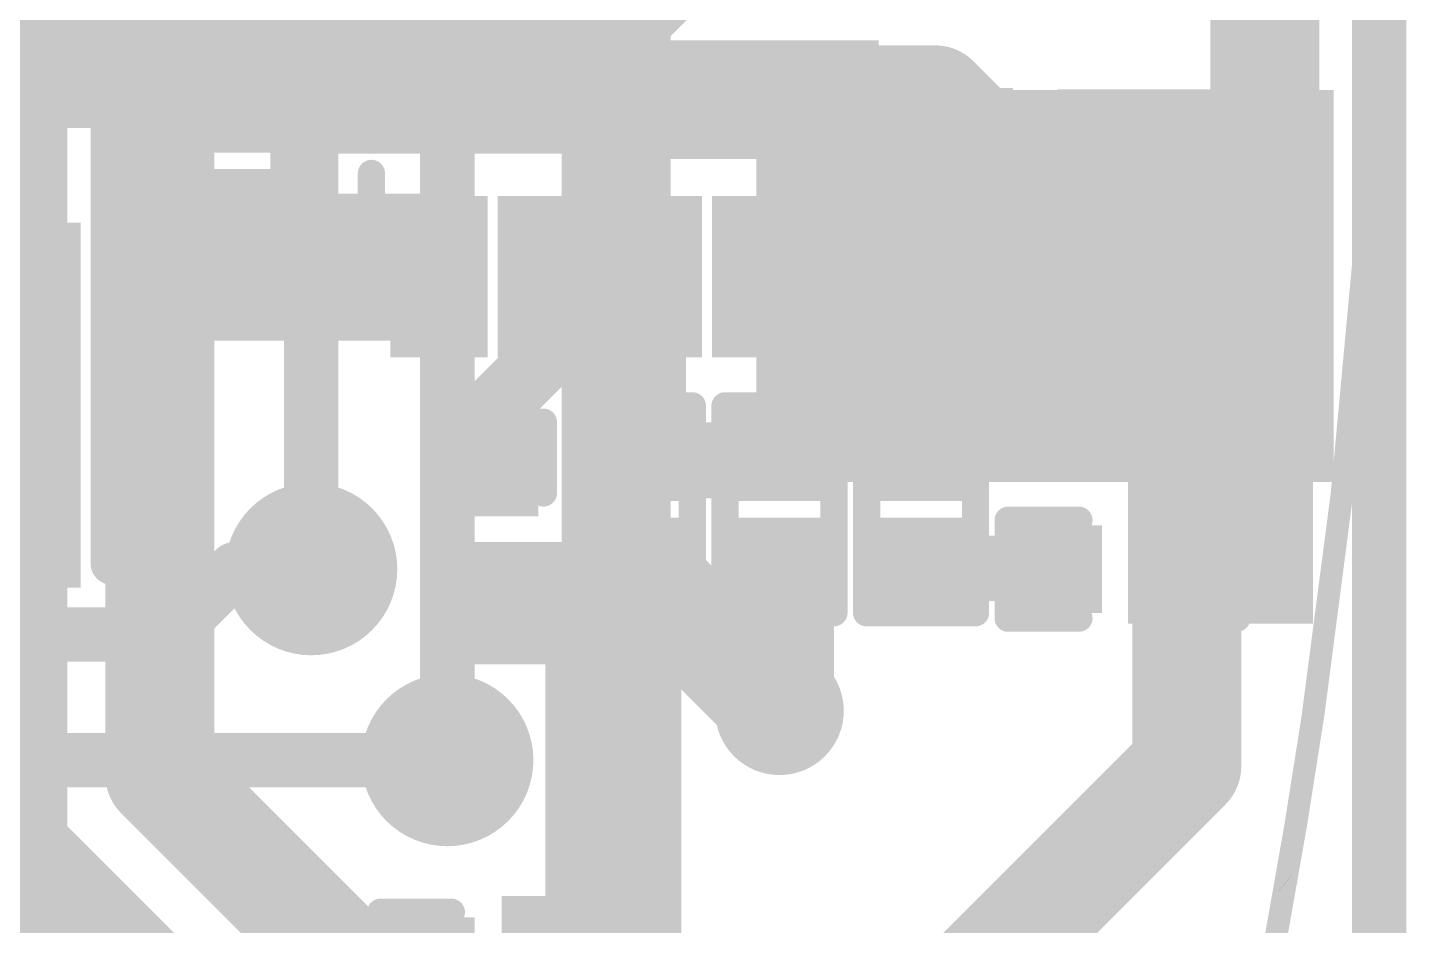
# Model space of a CAD drawing. Header units: millimetres. Extents: x 45.53 to 47.16, y 2.21 to 4.42.
# Drawn here: x 46.7272 to 46.9804, y 2.9036 to 3.0685 of the extents above; entities that cross this region are included whole.
import ezdxf

# ---------------------------------------------------------------- set-up
doc = ezdxf.new("R2010")
doc.units = ezdxf.units.MM
doc.header["$MEASUREMENT"] = 0
for name, color, linetype in [('BottomLayer', 5, 'Continuous'), ('BottomOverlay', 54, 'Continuous'), ('BottomPaste', 16, 'Continuous'), ('BottomSolder', 6, 'Continuous'), ('Mechanical1', 6, 'Continuous'), ('Mechanical2', 216, 'Continuous'), ('MultiLayer', 9, 'Continuous'), ('TopLayer', 1, 'Continuous'), ('TopOverlay', 2, 'Continuous'), ('TopPaste', 8, 'Continuous'), ('TopSolder', 216, 'Continuous'), ('ViaHoleLayer', 16, 'Continuous')]:
    doc.layers.add(name, color=color, linetype=linetype)

# ---------------------------------------------------------------- blocks, each defined once
blk = doc.blocks.new('TPS61089RNRT_35')
at = {"layer": 'TopLayer'}
for points in [[(-0.019685, 0.0078741), (0.019685, 0.0078741), (-0.019685, 0.0472441), (0.019685, 0.0472441)], [(-0.0570865, 0.0246064), (-0.0354331, 0.0246064), (-0.0570865, 0.0344488), (-0.0354331, 0.0344488)], [(0.0354332, 0.0246064), (0.0570866, 0.0246064), (0.0354332, 0.0344488), (0.0570866, 0.0344488)], [(-0.0570865, 0.0049214), (-0.0354331, 0.0049214), (-0.0570865, 0.0147638), (-0.0354331, 0.0147638)], [(0.0354332, 0.0049214), (0.0570866, 0.0049214), (0.0354332, 0.0147638), (0.0570866, 0.0147638)], [(-0.0570865, -0.0147637), (-0.0354331, -0.0147637), (-0.0570865, -0.0049213), (-0.0354331, -0.0049213)], [(0.0354332, -0.0147637), (0.0570866, -0.0147637), (0.0354332, -0.0049213), (0.0570866, -0.0049213)], [(-0.0206692, -0.047244), (-0.0068898, -0.047244), (-0.0206692, -0.007874), (-0.0068898, -0.007874)], [(0.0068899, -0.047244), (0.0206693, -0.047244), (0.0068899, -0.007874), (0.0206693, -0.007874)], [(-0.0570865, -0.0344487), (-0.0354331, -0.0344487), (-0.0570865, -0.0246063), (-0.0354331, -0.0246063)], [(0.0354332, -0.0344487), (0.0570866, -0.0344487), (0.0354332, -0.0246063), (0.0570866, -0.0246063)]]:
    blk.add_solid(points, dxfattribs=at)
at = {"layer": 'TopOverlay'}
for points, const_width in [([(-0.042, 0.051, 1), (-0.048, 0.051, 1)], 0.005), ([(-0.04925, 0.051, 1), (-0.04675, 0.051, 1)], 0.0025), ([(-0.04325, 0.051, 1), (-0.04075, 0.051, 1)], 0.0025), ([(-0.0457508, 0.041944, 1), (-0.0432508, 0.041944, 1)], 0.0025), ([(-0.028562, 0.041944, 1), (-0.026062, 0.041944, 1)], 0.0025), ([(0.025682, 0.0417456, 1), (0.028182, 0.0417456, 1)], 0.0025), ([(0.0428708, 0.0417456, 1), (0.0453708, 0.0417456, 1)], 0.0025), ([(-0.0454196, -0.0410256, 1), (-0.0429196, -0.0410256, 1)], 0.0025), ([(-0.0296788, -0.0410256, 1), (-0.0271788, -0.0410256, 1)], 0.0025), ([(0.0277196, -0.0411536, 1), (0.0302196, -0.0411536, 1)], 0.0025), ([(0.0431052, -0.0411536, 1), (0.0456052, -0.0411536, 1)], 0.0025)]:
    blk.add_lwpolyline(points, format="xyb", close=True, dxfattribs=dict(at, const_width=const_width))
at = {"layer": 'TopOverlay', "const_width": 0.005}
for points in [[(-0.0445008, 0.041944), (-0.027312, 0.041944)], [(0.026932, 0.0417456), (0.0441208, 0.0417456)], [(-0.0441696, -0.0410256), (-0.0284288, -0.0410256)], [(0.0289696, -0.0411536), (0.0443552, -0.0411536)]]:
    blk.add_lwpolyline(points, dxfattribs=at)
at = {"layer": 'TopPaste'}
for points in [[(-0.019685, 0.0078741), (0.019685, 0.0078741), (-0.019685, 0.0472441), (0.019685, 0.0472441)], [(-0.0570865, 0.0246064), (-0.0354331, 0.0246064), (-0.0570865, 0.0344488), (-0.0354331, 0.0344488)], [(0.0354332, 0.0246064), (0.0570866, 0.0246064), (0.0354332, 0.0344488), (0.0570866, 0.0344488)], [(-0.0570865, 0.0049214), (-0.0354331, 0.0049214), (-0.0570865, 0.0147638), (-0.0354331, 0.0147638)], [(0.0354332, 0.0049214), (0.0570866, 0.0049214), (0.0354332, 0.0147638), (0.0570866, 0.0147638)], [(-0.0570865, -0.0147637), (-0.0354331, -0.0147637), (-0.0570865, -0.0049213), (-0.0354331, -0.0049213)], [(0.0354332, -0.0147637), (0.0570866, -0.0147637), (0.0354332, -0.0049213), (0.0570866, -0.0049213)], [(-0.0206692, -0.047244), (-0.0068898, -0.047244), (-0.0206692, -0.007874), (-0.0068898, -0.007874)], [(0.0068899, -0.047244), (0.0206693, -0.047244), (0.0068899, -0.007874), (0.0206693, -0.007874)], [(-0.0570865, -0.0344487), (-0.0354331, -0.0344487), (-0.0570865, -0.0246063), (-0.0354331, -0.0246063)], [(0.0354332, -0.0344487), (0.0570866, -0.0344487), (0.0354332, -0.0246063), (0.0570866, -0.0246063)]]:
    blk.add_solid(points, dxfattribs=at)
at = {"layer": 'TopSolder'}
for points in [[(-0.023685, 0.0038741), (0.023685, 0.0038741), (-0.023685, 0.0512441), (0.023685, 0.0512441)], [(-0.0610865, 0.0206064), (-0.0314331, 0.0206064), (-0.0610865, 0.0384488), (-0.0314331, 0.0384488)], [(0.0314332, 0.0206064), (0.0610866, 0.0206064), (0.0314332, 0.0384488), (0.0610866, 0.0384488)], [(-0.0610865, 0.0009214), (-0.0314331, 0.0009214), (-0.0610865, 0.0187638), (-0.0314331, 0.0187638)], [(0.0314332, 0.0009214), (0.0610866, 0.0009214), (0.0314332, 0.0187638), (0.0610866, 0.0187638)], [(-0.0610865, -0.0187637), (-0.0314331, -0.0187637), (-0.0610865, -0.0009213), (-0.0314331, -0.0009213)], [(0.0314332, -0.0187637), (0.0610866, -0.0187637), (0.0314332, -0.0009213), (0.0610866, -0.0009213)], [(-0.0246692, -0.051244), (-0.0028898, -0.051244), (-0.0246692, -0.003874), (-0.0028898, -0.003874)], [(0.0028899, -0.051244), (0.0246693, -0.051244), (0.0028899, -0.003874), (0.0246693, -0.003874)], [(-0.0610865, -0.0384487), (-0.0314331, -0.0384487), (-0.0610865, -0.0206063), (-0.0314331, -0.0206063)], [(0.0314332, -0.0384487), (0.0610866, -0.0384487), (0.0314332, -0.0206063), (0.0610866, -0.0206063)]]:
    blk.add_solid(points, dxfattribs=at)
blk = doc.blocks.new('R___0201_52')
at = {"layer": 'TopLayer'}
for points in [[(-0.0161416, -0.0072834), (-0.0055118, -0.0072834), (-0.0161416, 0.0072834), (-0.0055118, 0.0072834)], [(0.0055119, -0.0072834), (0.0161417, -0.0072834), (0.0055119, 0.0072834), (0.0161417, 0.0072834)]]:
    blk.add_solid(points, dxfattribs=at)
at = {"layer": 'TopOverlay', "const_width": 0.005}
for points in [[(-0.019, -0.01), (-0.019, 0.01)], [(0.019, 0.01), (-0.019, 0.01)], [(0.019, -0.01), (0.019, 0.01)], [(0.019, -0.01), (-0.019, -0.01)]]:
    blk.add_lwpolyline(points, dxfattribs=at)
at = {"layer": 'TopOverlay', "const_width": 0.0025}
for points in [[(-0.02025, 0.01, 1), (-0.01775, 0.01, 1)], [(-0.02025, 0.01, 1), (-0.01775, 0.01, 1)], [(0.01775, 0.01, 1), (0.02025, 0.01, 1)], [(0.01775, 0.01, 1), (0.02025, 0.01, 1)], [(-0.02025, -0.01, 1), (-0.01775, -0.01, 1)], [(-0.02025, -0.01, 1), (-0.01775, -0.01, 1)], [(0.01775, -0.01, 1), (0.02025, -0.01, 1)], [(0.01775, -0.01, 1), (0.02025, -0.01, 1)]]:
    blk.add_lwpolyline(points, format="xyb", close=True, dxfattribs=at)
at = {"layer": 'TopPaste'}
for points in [[(-0.0161416, -0.0072834), (-0.0055118, -0.0072834), (-0.0161416, 0.0072834), (-0.0055118, 0.0072834)], [(0.0055119, -0.0072834), (0.0161417, -0.0072834), (0.0055119, 0.0072834), (0.0161417, 0.0072834)]]:
    blk.add_solid(points, dxfattribs=at)
at = {"layer": 'TopSolder'}
for points in [[(-0.0201416, -0.0112834), (-0.0015118, -0.0112834), (-0.0201416, 0.0112834), (-0.0015118, 0.0112834)], [(0.0015119, -0.0112834), (0.0201417, -0.0112834), (0.0015119, 0.0112834), (0.0201417, 0.0112834)]]:
    blk.add_solid(points, dxfattribs=at)
blk = doc.blocks.new('R___0201_54')
at = {"layer": 'TopLayer'}
for points in [[(-0.0161416, -0.0072834), (-0.0055118, -0.0072834), (-0.0161416, 0.0072834), (-0.0055118, 0.0072834)], [(0.0055119, -0.0072834), (0.0161417, -0.0072834), (0.0055119, 0.0072834), (0.0161417, 0.0072834)]]:
    blk.add_solid(points, dxfattribs=at)
at = {"layer": 'TopOverlay', "const_width": 0.005}
for points in [[(-0.019, 0.01), (-0.019, -0.01)], [(-0.019, 0.01), (0.019, 0.01)], [(0.019, 0.01), (0.019, -0.01)], [(-0.019, -0.01), (0.019, -0.01)]]:
    blk.add_lwpolyline(points, dxfattribs=at)
at = {"layer": 'TopOverlay', "const_width": 0.0025}
for points in [[(-0.02025, 0.01, 1), (-0.01775, 0.01, 1)], [(-0.02025, 0.01, 1), (-0.01775, 0.01, 1)], [(0.01775, 0.01, 1), (0.02025, 0.01, 1)], [(0.01775, 0.01, 1), (0.02025, 0.01, 1)], [(-0.02025, -0.01, 1), (-0.01775, -0.01, 1)], [(-0.02025, -0.01, 1), (-0.01775, -0.01, 1)], [(0.01775, -0.01, 1), (0.02025, -0.01, 1)], [(0.01775, -0.01, 1), (0.02025, -0.01, 1)]]:
    blk.add_lwpolyline(points, format="xyb", close=True, dxfattribs=at)
at = {"layer": 'TopPaste'}
for points in [[(-0.0161416, -0.0072834), (-0.0055118, -0.0072834), (-0.0161416, 0.0072834), (-0.0055118, 0.0072834)], [(0.0055119, -0.0072834), (0.0161417, -0.0072834), (0.0055119, 0.0072834), (0.0161417, 0.0072834)]]:
    blk.add_solid(points, dxfattribs=at)
at = {"layer": 'TopSolder'}
for points in [[(-0.0201416, -0.0112834), (-0.0015118, -0.0112834), (-0.0201416, 0.0112834), (-0.0015118, 0.0112834)], [(0.0015119, -0.0112834), (0.0201417, -0.0112834), (0.0015119, 0.0112834), (0.0201417, 0.0112834)]]:
    blk.add_solid(points, dxfattribs=at)
blk = doc.blocks.new('R___0201_55')
at = {"layer": 'TopLayer'}
for points in [[(-0.0161416, -0.0072834), (-0.0055118, -0.0072834), (-0.0161416, 0.0072834), (-0.0055118, 0.0072834)], [(0.0055119, -0.0072834), (0.0161417, -0.0072834), (0.0055119, 0.0072834), (0.0161417, 0.0072834)]]:
    blk.add_solid(points, dxfattribs=at)
at = {"layer": 'TopOverlay', "const_width": 0.005}
for points in [[(-0.019, 0.01), (0.019, 0.01)], [(-0.019, 0.01), (-0.019, -0.01)], [(0.019, 0.01), (0.019, -0.01)], [(-0.019, -0.01), (0.019, -0.01)]]:
    blk.add_lwpolyline(points, dxfattribs=at)
at = {"layer": 'TopOverlay', "const_width": 0.0025}
for points in [[(-0.02025, 0.01, 1), (-0.01775, 0.01, 1)], [(-0.02025, 0.01, 1), (-0.01775, 0.01, 1)], [(0.01775, 0.01, 1), (0.02025, 0.01, 1)], [(0.01775, 0.01, 1), (0.02025, 0.01, 1)], [(-0.02025, -0.01, 1), (-0.01775, -0.01, 1)], [(-0.02025, -0.01, 1), (-0.01775, -0.01, 1)], [(0.01775, -0.01, 1), (0.02025, -0.01, 1)], [(0.01775, -0.01, 1), (0.02025, -0.01, 1)]]:
    blk.add_lwpolyline(points, format="xyb", close=True, dxfattribs=at)
at = {"layer": 'TopPaste'}
for points in [[(-0.0161416, -0.0072834), (-0.0055118, -0.0072834), (-0.0161416, 0.0072834), (-0.0055118, 0.0072834)], [(0.0055119, -0.0072834), (0.0161417, -0.0072834), (0.0055119, 0.0072834), (0.0161417, 0.0072834)]]:
    blk.add_solid(points, dxfattribs=at)
at = {"layer": 'TopSolder'}
for points in [[(-0.0201416, -0.0112834), (-0.0015118, -0.0112834), (-0.0201416, 0.0112834), (-0.0015118, 0.0112834)], [(0.0015119, -0.0112834), (0.0201417, -0.0112834), (0.0015119, 0.0112834), (0.0201417, 0.0112834)]]:
    blk.add_solid(points, dxfattribs=at)
blk = doc.blocks.new('R___0201_56')
at = {"layer": 'TopLayer'}
for points in [[(-0.0161416, -0.0072834), (-0.0055118, -0.0072834), (-0.0161416, 0.0072834), (-0.0055118, 0.0072834)], [(0.0055119, -0.0072834), (0.0161417, -0.0072834), (0.0055119, 0.0072834), (0.0161417, 0.0072834)]]:
    blk.add_solid(points, dxfattribs=at)
at = {"layer": 'TopOverlay', "const_width": 0.005}
for points in [[(-0.019, -0.01), (-0.019, 0.01)], [(0.019, 0.01), (-0.019, 0.01)], [(0.019, -0.01), (0.019, 0.01)], [(0.019, -0.01), (-0.019, -0.01)]]:
    blk.add_lwpolyline(points, dxfattribs=at)
at = {"layer": 'TopOverlay', "const_width": 0.0025}
for points in [[(-0.02025, 0.01, 1), (-0.01775, 0.01, 1)], [(-0.02025, 0.01, 1), (-0.01775, 0.01, 1)], [(0.01775, 0.01, 1), (0.02025, 0.01, 1)], [(0.01775, 0.01, 1), (0.02025, 0.01, 1)], [(-0.02025, -0.01, 1), (-0.01775, -0.01, 1)], [(-0.02025, -0.01, 1), (-0.01775, -0.01, 1)], [(0.01775, -0.01, 1), (0.02025, -0.01, 1)], [(0.01775, -0.01, 1), (0.02025, -0.01, 1)]]:
    blk.add_lwpolyline(points, format="xyb", close=True, dxfattribs=at)
at = {"layer": 'TopPaste'}
for points in [[(-0.0161416, -0.0072834), (-0.0055118, -0.0072834), (-0.0161416, 0.0072834), (-0.0055118, 0.0072834)], [(0.0055119, -0.0072834), (0.0161417, -0.0072834), (0.0055119, 0.0072834), (0.0161417, 0.0072834)]]:
    blk.add_solid(points, dxfattribs=at)
at = {"layer": 'TopSolder'}
for points in [[(-0.0201416, -0.0112834), (-0.0015118, -0.0112834), (-0.0201416, 0.0112834), (-0.0015118, 0.0112834)], [(0.0015119, -0.0112834), (0.0201417, -0.0112834), (0.0015119, 0.0112834), (0.0201417, 0.0112834)]]:
    blk.add_solid(points, dxfattribs=at)
blk = doc.blocks.new('SRN5040TA_100M_58')
at = {"layer": 'TopLayer'}
for points in [[(-0.1003936, -0.0826771), (-0.0413386, -0.0826771), (-0.1003936, 0.0826771), (-0.0413386, 0.0826771)], [(0.0413387, -0.0826771), (0.1003937, -0.0826771), (0.0413387, 0.0826771), (0.1003937, 0.0826771)]]:
    blk.add_solid(points, dxfattribs=at)
at = {"layer": 'TopOverlay', "const_width": 0.007874}
for points in [[(0.0999264, 0.0924048), (-0.100896, 0.0924048)], [(0.101056, -0.0934448), (-0.099936, -0.0934448)]]:
    blk.add_lwpolyline(points, dxfattribs=at)
at = {"layer": 'TopOverlay', "const_width": 0.003937}
for points in [[(-0.1028645, 0.0924048, 1), (-0.0989275, 0.0924048, 1)], [(0.0979579, 0.0924048, 1), (0.1018949, 0.0924048, 1)], [(-0.1019045, -0.0934448, 1), (-0.0979675, -0.0934448, 1)], [(0.0990875, -0.0934448, 1), (0.1030245, -0.0934448, 1)]]:
    blk.add_lwpolyline(points, format="xyb", close=True, dxfattribs=at)
at = {"layer": 'TopPaste'}
for points in [[(-0.1003936, -0.0826771), (-0.0413386, -0.0826771), (-0.1003936, 0.0826771), (-0.0413386, 0.0826771)], [(0.0413387, -0.0826771), (0.1003937, -0.0826771), (0.0413387, 0.0826771), (0.1003937, 0.0826771)]]:
    blk.add_solid(points, dxfattribs=at)
at = {"layer": 'TopSolder'}
for points in [[(-0.1043936, -0.0866771), (-0.0373386, -0.0866771), (-0.1043936, 0.0866771), (-0.0373386, 0.0866771)], [(0.0373387, -0.0866771), (0.1043937, -0.0866771), (0.0373387, 0.0866771), (0.1043937, 0.0866771)]]:
    blk.add_solid(points, dxfattribs=at)
blk = doc.blocks.new('C___0201_63')
at = {"layer": 'TopLayer'}
for points in [[(-0.0177165, -0.0059055), (-0.0059055, -0.0059055), (-0.0177165, 0.0059055), (-0.0059055, 0.0059055)], [(0.0059055, -0.0059055), (0.0177165, -0.0059055), (0.0059055, 0.0059055), (0.0177165, 0.0059055)]]:
    blk.add_solid(points, dxfattribs=at)
at = {"layer": 'TopOverlay', "const_width": 0.005}
for points in [[(-0.021, -0.009), (-0.021, 0.009)], [(-0.021, 0.009), (-0.008, 0.009)], [(0.008, 0.009), (0.021, 0.009)], [(0.021, -0.009), (0.021, 0.009)], [(-0.021, -0.009), (-0.008, -0.009)], [(0.008, -0.009), (0.021, -0.009)]]:
    blk.add_lwpolyline(points, dxfattribs=at)
at = {"layer": 'TopOverlay', "const_width": 0.0025}
for points in [[(-0.02225, 0.009, 1), (-0.01975, 0.009, 1)], [(-0.02225, 0.009, 1), (-0.01975, 0.009, 1)], [(-0.00925, 0.009, 1), (-0.00675, 0.009, 1)], [(0.00675, 0.009, 1), (0.00925, 0.009, 1)], [(0.01975, 0.009, 1), (0.02225, 0.009, 1)], [(0.01975, 0.009, 1), (0.02225, 0.009, 1)], [(-0.02225, -0.009, 1), (-0.01975, -0.009, 1)], [(-0.02225, -0.009, 1), (-0.01975, -0.009, 1)], [(-0.00925, -0.009, 1), (-0.00675, -0.009, 1)], [(0.00675, -0.009, 1), (0.00925, -0.009, 1)], [(0.01975, -0.009, 1), (0.02225, -0.009, 1)], [(0.01975, -0.009, 1), (0.02225, -0.009, 1)]]:
    blk.add_lwpolyline(points, format="xyb", close=True, dxfattribs=at)
at = {"layer": 'TopPaste'}
for points in [[(-0.0177165, -0.0059055), (-0.0059055, -0.0059055), (-0.0177165, 0.0059055), (-0.0059055, 0.0059055)], [(0.0059055, -0.0059055), (0.0177165, -0.0059055), (0.0059055, 0.0059055), (0.0177165, 0.0059055)]]:
    blk.add_solid(points, dxfattribs=at)
at = {"layer": 'TopSolder'}
for points in [[(-0.0198819, -0.0080709), (-0.0037401, -0.0080709), (-0.0198819, 0.0080709), (-0.0037401, 0.0080709)], [(0.0037401, -0.0080709), (0.0198819, -0.0080709), (0.0037401, 0.0080709), (0.0198819, 0.0080709)]]:
    blk.add_solid(points, dxfattribs=at)
blk = doc.blocks.new('C___0201_77')
at = {"layer": 'TopLayer'}
for points in [[(-0.0177165, -0.0059055), (-0.0059055, -0.0059055), (-0.0177165, 0.0059055), (-0.0059055, 0.0059055)], [(0.0059055, -0.0059055), (0.0177165, -0.0059055), (0.0059055, 0.0059055), (0.0177165, 0.0059055)]]:
    blk.add_solid(points, dxfattribs=at)
at = {"layer": 'TopOverlay', "const_width": 0.005}
for points in [[(-0.008, 0.009), (-0.021, 0.009)], [(-0.021, 0.009), (-0.021, -0.009)], [(0.021, 0.009), (0.008, 0.009)], [(0.021, 0.009), (0.021, -0.009)], [(-0.008, -0.009), (-0.021, -0.009)], [(0.021, -0.009), (0.008, -0.009)]]:
    blk.add_lwpolyline(points, dxfattribs=at)
at = {"layer": 'TopOverlay', "const_width": 0.0025}
for points in [[(-0.02225, 0.009, 1), (-0.01975, 0.009, 1)], [(-0.02225, 0.009, 1), (-0.01975, 0.009, 1)], [(-0.00925, 0.009, 1), (-0.00675, 0.009, 1)], [(0.00675, 0.009, 1), (0.00925, 0.009, 1)], [(0.01975, 0.009, 1), (0.02225, 0.009, 1)], [(0.01975, 0.009, 1), (0.02225, 0.009, 1)], [(-0.02225, -0.009, 1), (-0.01975, -0.009, 1)], [(-0.02225, -0.009, 1), (-0.01975, -0.009, 1)], [(-0.00925, -0.009, 1), (-0.00675, -0.009, 1)], [(0.00675, -0.009, 1), (0.00925, -0.009, 1)], [(0.01975, -0.009, 1), (0.02225, -0.009, 1)], [(0.01975, -0.009, 1), (0.02225, -0.009, 1)]]:
    blk.add_lwpolyline(points, format="xyb", close=True, dxfattribs=at)
at = {"layer": 'TopPaste'}
for points in [[(-0.0177165, -0.0059055), (-0.0059055, -0.0059055), (-0.0177165, 0.0059055), (-0.0059055, 0.0059055)], [(0.0059055, -0.0059055), (0.0177165, -0.0059055), (0.0059055, 0.0059055), (0.0177165, 0.0059055)]]:
    blk.add_solid(points, dxfattribs=at)
at = {"layer": 'TopSolder'}
for points in [[(-0.0198819, -0.0080709), (-0.0037401, -0.0080709), (-0.0198819, 0.0080709), (-0.0037401, 0.0080709)], [(0.0037401, -0.0080709), (0.0198819, -0.0080709), (0.0037401, 0.0080709), (0.0198819, 0.0080709)]]:
    blk.add_solid(points, dxfattribs=at)
blk = doc.blocks.new('CAP_0201_78')
at = {"layer": 'TopLayer'}
for points in [[(-0.0177165, -0.0059055), (-0.0059055, -0.0059055), (-0.0177165, 0.0059055), (-0.0059055, 0.0059055)], [(0.0059055, -0.0059055), (0.0177165, -0.0059055), (0.0059055, 0.0059055), (0.0177165, 0.0059055)]]:
    blk.add_solid(points, dxfattribs=at)
at = {"layer": 'TopOverlay', "const_width": 0.005}
for points in [[(-0.021, -0.009), (-0.021, 0.009)], [(-0.008, 0.009), (-0.021, 0.009)], [(0.021, 0.009), (0.008, 0.009)], [(0.021, -0.009), (0.021, 0.009)], [(-0.008, -0.009), (-0.021, -0.009)], [(0.021, -0.009), (0.008, -0.009)]]:
    blk.add_lwpolyline(points, dxfattribs=at)
at = {"layer": 'TopOverlay', "const_width": 0.0025}
for points in [[(-0.02225, 0.009, 1), (-0.01975, 0.009, 1)], [(-0.02225, 0.009, 1), (-0.01975, 0.009, 1)], [(-0.00925, 0.009, 1), (-0.00675, 0.009, 1)], [(0.00675, 0.009, 1), (0.00925, 0.009, 1)], [(0.01975, 0.009, 1), (0.02225, 0.009, 1)], [(0.01975, 0.009, 1), (0.02225, 0.009, 1)], [(-0.02225, -0.009, 1), (-0.01975, -0.009, 1)], [(-0.02225, -0.009, 1), (-0.01975, -0.009, 1)], [(-0.00925, -0.009, 1), (-0.00675, -0.009, 1)], [(0.00675, -0.009, 1), (0.00925, -0.009, 1)], [(0.01975, -0.009, 1), (0.02225, -0.009, 1)], [(0.01975, -0.009, 1), (0.02225, -0.009, 1)]]:
    blk.add_lwpolyline(points, format="xyb", close=True, dxfattribs=at)
at = {"layer": 'TopPaste'}
for points in [[(-0.0177165, -0.0059055), (-0.0059055, -0.0059055), (-0.0177165, 0.0059055), (-0.0059055, 0.0059055)], [(0.0059055, -0.0059055), (0.0177165, -0.0059055), (0.0059055, 0.0059055), (0.0177165, 0.0059055)]]:
    blk.add_solid(points, dxfattribs=at)
at = {"layer": 'TopSolder'}
for points in [[(-0.0198819, -0.0080709), (-0.0037401, -0.0080709), (-0.0198819, 0.0080709), (-0.0037401, 0.0080709)], [(0.0037401, -0.0080709), (0.0198819, -0.0080709), (0.0037401, 0.0080709), (0.0198819, 0.0080709)]]:
    blk.add_solid(points, dxfattribs=at)
blk = doc.blocks.new('C__0603_B_80')
at = {"layer": 'BottomLayer'}
for points in [[(-0.015, -0.0175), (-0.015, 0.0175), (-0.045, -0.0175), (-0.045, 0.0175)], [(0.045, -0.0175), (0.045, 0.0175), (0.015, -0.0175), (0.015, 0.0175)]]:
    blk.add_solid(points, dxfattribs=at)
at = {"layer": 'BottomOverlay', "const_width": 0.005}
for points in [[(-0.049, 0.021), (-0.018, 0.021)], [(-0.049, 0.021), (-0.049, -0.021)], [(0.018, 0.021), (0.049, 0.021)], [(0.049, 0.021), (0.049, -0.021)], [(-0.049, -0.021), (-0.018, -0.021)], [(0.018, -0.021), (0.049, -0.021)]]:
    blk.add_lwpolyline(points, dxfattribs=at)
at = {"layer": 'BottomOverlay', "const_width": 0.0025}
for points in [[(-0.05025, 0.021, 1), (-0.04775, 0.021, 1)], [(-0.05025, 0.021, 1), (-0.04775, 0.021, 1)], [(-0.01925, 0.021, 1), (-0.01675, 0.021, 1)], [(0.01675, 0.021, 1), (0.01925, 0.021, 1)], [(0.04775, 0.021, 1), (0.05025, 0.021, 1)], [(0.04775, 0.021, 1), (0.05025, 0.021, 1)], [(-0.05025, -0.021, 1), (-0.04775, -0.021, 1)], [(-0.05025, -0.021, 1), (-0.04775, -0.021, 1)], [(-0.01925, -0.021, 1), (-0.01675, -0.021, 1)], [(0.01675, -0.021, 1), (0.01925, -0.021, 1)], [(0.04775, -0.021, 1), (0.05025, -0.021, 1)], [(0.04775, -0.021, 1), (0.05025, -0.021, 1)]]:
    blk.add_lwpolyline(points, format="xyb", close=True, dxfattribs=at)
at = {"layer": 'BottomPaste'}
for points in [[(-0.015, -0.0175), (-0.015, 0.0175), (-0.045, -0.0175), (-0.045, 0.0175)], [(0.045, -0.0175), (0.045, 0.0175), (0.015, -0.0175), (0.015, 0.0175)]]:
    blk.add_solid(points, dxfattribs=at)
at = {"layer": 'BottomSolder'}
for points in [[(-0.0126378, -0.0198622), (-0.0126378, 0.0198622), (-0.0473622, -0.0198622), (-0.0473622, 0.0198622)], [(0.0473622, -0.0198622), (0.0473622, 0.0198622), (0.0126378, -0.0198622), (0.0126378, 0.0198622)]]:
    blk.add_solid(points, dxfattribs=at)
blk = doc.blocks.new('C__0603_B_81')
at = {"layer": 'BottomLayer'}
for points in [[(-0.015, -0.0175), (-0.015, 0.0175), (-0.045, -0.0175), (-0.045, 0.0175)], [(0.045, -0.0175), (0.045, 0.0175), (0.015, -0.0175), (0.015, 0.0175)]]:
    blk.add_solid(points, dxfattribs=at)
at = {"layer": 'BottomOverlay', "const_width": 0.005}
for points in [[(-0.049, 0.021), (-0.018, 0.021)], [(-0.049, 0.021), (-0.049, -0.021)], [(0.018, 0.021), (0.049, 0.021)], [(0.049, 0.021), (0.049, -0.021)], [(-0.049, -0.021), (-0.018, -0.021)], [(0.018, -0.021), (0.049, -0.021)]]:
    blk.add_lwpolyline(points, dxfattribs=at)
at = {"layer": 'BottomOverlay', "const_width": 0.0025}
for points in [[(-0.05025, 0.021, 1), (-0.04775, 0.021, 1)], [(-0.05025, 0.021, 1), (-0.04775, 0.021, 1)], [(-0.01925, 0.021, 1), (-0.01675, 0.021, 1)], [(0.01675, 0.021, 1), (0.01925, 0.021, 1)], [(0.04775, 0.021, 1), (0.05025, 0.021, 1)], [(0.04775, 0.021, 1), (0.05025, 0.021, 1)], [(-0.05025, -0.021, 1), (-0.04775, -0.021, 1)], [(-0.05025, -0.021, 1), (-0.04775, -0.021, 1)], [(-0.01925, -0.021, 1), (-0.01675, -0.021, 1)], [(0.01675, -0.021, 1), (0.01925, -0.021, 1)], [(0.04775, -0.021, 1), (0.05025, -0.021, 1)], [(0.04775, -0.021, 1), (0.05025, -0.021, 1)]]:
    blk.add_lwpolyline(points, format="xyb", close=True, dxfattribs=at)
at = {"layer": 'BottomPaste'}
for points in [[(-0.015, -0.0175), (-0.015, 0.0175), (-0.045, -0.0175), (-0.045, 0.0175)], [(0.045, -0.0175), (0.045, 0.0175), (0.015, -0.0175), (0.015, 0.0175)]]:
    blk.add_solid(points, dxfattribs=at)
at = {"layer": 'BottomSolder'}
for points in [[(-0.0126378, -0.0198622), (-0.0126378, 0.0198622), (-0.0473622, -0.0198622), (-0.0473622, 0.0198622)], [(0.0473622, -0.0198622), (0.0473622, 0.0198622), (0.0126378, -0.0198622), (0.0126378, 0.0198622)]]:
    blk.add_solid(points, dxfattribs=at)

msp = doc.modelspace()

# ---------------------------------------------------------------- linework, layer by layer
at = {"layer": 'BottomLayer'}
for points, const_width in [([(46.7219489, 2.9166543), (46.7219489, 3.1073457)], 0.025), ([(46.8352599, 3.071), (46.8642599, 3.1)], 0.02), ([(46.7514489, 2.931209), (46.7514489, 3.093189)], 0.02), ([(46.7792599, 2.969), (46.7792599, 3.0887404)], 0.01), ([(46.8042599, 2.9339331), (46.8042599, 3.0885563)], 0.01), ([(46.8352599, 2.973), (46.8352599, 3.071)], 0.02), ([(46.8352599, 2.973), (46.8652599, 2.943)], 0.02), ([(46.7514489, 2.931209), (46.8512599, 2.831398)], 0.02), ([(46.7219489, 2.9166543), (46.7656032, 2.873)], 0.025)]:
    msp.add_lwpolyline(points, dxfattribs=dict(at, const_width=const_width))
for points, const_width in [([(46.8302599, 3.071, 1), (46.8402599, 3.071, 1)], 0.01), ([(46.8302599, 3.071, 1), (46.8402599, 3.071, 1)], 0.01), ([(46.9164673, 2.999, 1), (46.9282783, 2.999, 1)], 0.011811), ([(46.9441339, 2.999, 1), (46.9559449, 2.999, 1)], 0.011811), ([(46.7733544, 2.969, 1), (46.7851654, 2.969, 1)], 0.011811), ([(46.8302599, 2.973, 1), (46.8402599, 2.973, 1)], 0.01), ([(46.8302599, 2.973, 1), (46.8402599, 2.973, 1)], 0.01), ([(46.7767599, 2.969, 1), (46.7817599, 2.969, 1)], 0.005), ([(46.8593544, 2.943, 1), (46.8711654, 2.943, 1)], 0.011811), ([(46.8602599, 2.943, 1), (46.8702599, 2.943, 1)], 0.01), ([(46.7983544, 2.9339331, 1), (46.8101654, 2.9339331, 1)], 0.011811), ([(46.7464489, 2.931209, 1), (46.7564489, 2.931209, 1)], 0.01), ([(46.7464489, 2.931209, 1), (46.7564489, 2.931209, 1)], 0.01), ([(46.8017599, 2.9339331, 1), (46.8067599, 2.9339331, 1)], 0.005), ([(46.7156989, 2.9166543, 1), (46.7281989, 2.9166543, 1)], 0.0125), ([(46.7156989, 2.9166543, 1), (46.7281989, 2.9166543, 1)], 0.0125)]:
    msp.add_lwpolyline(points, format="xyb", close=True, dxfattribs=dict(at, const_width=const_width))
msp.add_solid([(46.9670396, 3.057), (46.8610396, 3.057), (46.9670396, 2.985), (46.8610396, 2.985)], dxfattribs=at)
at = {"layer": 'BottomSolder', "const_width": 0.015811}
for points in [[(46.7713544, 2.969, 1), (46.7871654, 2.969, 1)], [(46.7963544, 2.9339331, 1), (46.8121654, 2.9339331, 1)]]:
    msp.add_lwpolyline(points, format="xyb", close=True, dxfattribs=at)
at = {"layer": 'Mechanical1', "const_width": 0.01}
msp.add_lwpolyline([(46.9754053, 2.257), (46.9754053, 3.0939271)], dxfattribs=at)
at = {"layer": 'Mechanical2', "const_width": 0.003937}
for points in [[(46.9647026, 3.2566764, -0.04467234873771381), (46.9746708, 3.0664531)], [(46.9647098, 3.2566745, -0.04467224242757451), (46.9746767, 3.06645)], [(46.9647171, 3.2566727, -0.04467213611992363), (46.9746826, 3.066447)], [(46.9746707, 3.0664531, -0.02806522818735884), (46.9630475, 2.9413972)], [(46.9746767, 3.06645, -0.02806515583846485), (46.9630525, 2.9413934)], [(46.9746826, 3.066447, -0.02806508349118025), (46.9630575, 2.9413898)], [(46.9630475, 2.9413971, -0.01324606552191778), (46.9524403, 2.8813981)], [(46.9630526, 2.9413935, -0.01324604074124737), (46.9524448, 2.8813943)], [(46.9630575, 2.9413898, -0.0132460159611113), (46.9524493, 2.8813903)]]:
    msp.add_lwpolyline(points, format="xyb", dxfattribs=at)
at = {"layer": 'Mechanical2', "const_width": 0.0019685}
for points in [[(46.9736865, 3.0664531, 1), (46.9756549, 3.0664531, 1)], [(46.9736866, 3.0664531, 1), (46.975655, 3.0664531, 1)], [(46.9736866, 3.066453, 1), (46.975655, 3.066453, 1)], [(46.9736925, 3.06645, 1), (46.9756609, 3.06645, 1)], [(46.9736925, 3.06645, 1), (46.9756609, 3.06645, 1)], [(46.9736984, 3.066447, 1), (46.9756668, 3.066447, 1)], [(46.9736984, 3.066447, 1), (46.9756668, 3.066447, 1)], [(46.9736984, 3.0664469, 1), (46.9756668, 3.0664469, 1)], [(46.9696298, 3.003762, 1), (46.9715982, 3.003762, 1)], [(46.9696407, 3.0037552, 1), (46.9716091, 3.0037552, 1)], [(46.9620633, 2.9413972, 1), (46.9640317, 2.9413972, 1)], [(46.9620633, 2.9413971, 1), (46.9640317, 2.9413971, 1)], [(46.9620633, 2.9413971, 1), (46.9640317, 2.9413971, 1)], [(46.9620683, 2.9413934, 1), (46.9640367, 2.9413934, 1)], [(46.9620684, 2.9413935, 1), (46.9640368, 2.9413935, 1)], [(46.9620733, 2.9413898, 1), (46.9640417, 2.9413898, 1)], [(46.9620733, 2.9413898, 1), (46.9640417, 2.9413898, 1)], [(46.9620733, 2.9413898, 1), (46.9640417, 2.9413898, 1)], [(46.9571571, 2.9113274, 1), (46.9591255, 2.9113274, 1)], [(46.9571666, 2.9113198, 1), (46.959135, 2.9113198, 1)]]:
    msp.add_lwpolyline(points, format="xyb", close=True, dxfattribs=at)
at = {"layer": 'Mechanical2', "const_width": 0.003937}
for points in [[(46.9746708, 3.066453), (46.9746826, 3.0664469)], [(46.970614, 3.003762), (46.9706249, 3.0037552)], [(46.9630475, 2.9413971), (46.9630575, 2.9413898)], [(46.9581413, 2.9113274), (46.9581508, 2.9113198)]]:
    msp.add_lwpolyline(points, dxfattribs=at)
at = {"layer": 'MultiLayer', "const_width": 0.011811}
for points in [[(46.9164673, 2.999, 1), (46.9282783, 2.999, 1)], [(46.9441339, 2.999, 1), (46.9559449, 2.999, 1)], [(46.7733544, 2.969, 1), (46.7851654, 2.969, 1)], [(46.8593544, 2.943, 1), (46.8711654, 2.943, 1)], [(46.7983544, 2.9339331, 1), (46.8101654, 2.9339331, 1)]]:
    msp.add_lwpolyline(points, format="xyb", close=True, dxfattribs=at)
at = {"layer": 'TopLayer'}
for points, const_width in [([(46.9544041, 3.0033647), (46.9544041, 3.2039273)], 0.02), ([(46.8598189, 3.0552205), (46.8938189, 3.0552205)], 0.02), ([(46.8938189, 3.0552205), (46.9500394, 2.999)], 0.02), ([(46.8224173, 3.0081574), (46.8224173, 3.0227402)], 0.012), ([(46.8421024, 2.9936693), (46.8421024, 3.0227402)], 0.012), ([(46.8617874, 3.0227402), (46.8795197, 3.0227402)], 0.012), ([(46.8795197, 3.0227402), (46.8912599, 3.011)], 0.012), ([(46.8912599, 2.9908267), (46.8912599, 3.011)], 0.012), ([(46.8129055, 2.9986456), (46.8224173, 3.0081574)], 0.012), ([(46.9500394, 2.999), (46.9544041, 3.0033647)], 0.02), ([(46.9400709, 2.9890315), (46.9500394, 2.999)], 0.02), ([(46.8129055, 2.986811), (46.8129055, 2.9986456)], 0.012), ([(46.9400709, 2.969), (46.9400709, 2.9890315)], 0.02), ([(46.9400709, 2.932811), (46.9400709, 2.969)], 0.02), ([(46.8652599, 2.943), (46.8652599, 2.966)], 0.02), ([(46.7532599, 2.957), (46.7652599, 2.969)], 0.01), ([(46.7652599, 2.969), (46.7792599, 2.969)], 0.01), ([(46.8912599, 2.9691732), (46.9166221, 2.9691732)], 0.012), ([(46.4305038, 2.957), (46.7532599, 2.957)], 0.01), ([(46.8862599, 2.879), (46.9400709, 2.932811)], 0.02), ([(46.3612599, 2.9339331), (46.8042599, 2.9339331)], 0.01)]:
    msp.add_lwpolyline(points, dxfattribs=dict(at, const_width=const_width))
for points, const_width in [([(46.8548189, 3.0552205, 1), (46.8648189, 3.0552205, 1)], 0.01), ([(46.8888189, 3.0552205, 1), (46.8988189, 3.0552205, 1)], 0.01), ([(46.8888189, 3.0552205, 1), (46.8988189, 3.0552205, 1)], 0.01), ([(46.8194173, 3.0227402, 1), (46.8254173, 3.0227402, 1)], 0.006), ([(46.8391024, 3.0227402, 1), (46.8451024, 3.0227402, 1)], 0.006), ([(46.8587874, 3.0227402, 1), (46.8647874, 3.0227402, 1)], 0.006), ([(46.8765197, 3.0227402, 1), (46.8825197, 3.0227402, 1)], 0.006), ([(46.8765197, 3.0227402, 1), (46.8825197, 3.0227402, 1)], 0.006), ([(46.8882599, 3.011, 1), (46.8942599, 3.011, 1)], 0.006), ([(46.8882599, 3.011, 1), (46.8942599, 3.011, 1)], 0.006), ([(46.8194173, 3.0081574, 1), (46.8254173, 3.0081574, 1)], 0.006), ([(46.8194173, 3.0081574, 1), (46.8254173, 3.0081574, 1)], 0.006), ([(46.9494041, 3.0033647, 1), (46.9594041, 3.0033647, 1)], 0.01), ([(46.9494041, 3.0033647, 1), (46.9594041, 3.0033647, 1)], 0.01), ([(46.9164673, 2.999, 1), (46.9282783, 2.999, 1)], 0.011811), ([(46.9441339, 2.999, 1), (46.9559449, 2.999, 1)], 0.011811), ([(46.9450394, 2.999, 1), (46.9550394, 2.999, 1)], 0.01), ([(46.9450394, 2.999, 1), (46.9550394, 2.999, 1)], 0.01), ([(46.9450394, 2.999, 1), (46.9550394, 2.999, 1)], 0.01), ([(46.8099055, 2.9986456, 1), (46.8159055, 2.9986456, 1)], 0.006), ([(46.8099055, 2.9986456, 1), (46.8159055, 2.9986456, 1)], 0.006), ([(46.8391024, 2.9936693, 1), (46.8451024, 2.9936693, 1)], 0.006), ([(46.9350709, 2.9890315, 1), (46.9450709, 2.9890315, 1)], 0.01), ([(46.9350709, 2.9890315, 1), (46.9450709, 2.9890315, 1)], 0.01), ([(46.8882599, 2.9908267, 1), (46.8942599, 2.9908267, 1)], 0.006), ([(46.8099055, 2.986811, 1), (46.8159055, 2.986811, 1)], 0.006), ([(46.7733544, 2.969, 1), (46.7851654, 2.969, 1)], 0.011811), ([(46.9350709, 2.969, 1), (46.9450709, 2.969, 1)], 0.01), ([(46.9350709, 2.969, 1), (46.9450709, 2.969, 1)], 0.01), ([(46.8602599, 2.966, 1), (46.8702599, 2.966, 1)], 0.01), ([(46.7627599, 2.969, 1), (46.7677599, 2.969, 1)], 0.005), ([(46.7627599, 2.969, 1), (46.7677599, 2.969, 1)], 0.005), ([(46.7767599, 2.969, 1), (46.7817599, 2.969, 1)], 0.005), ([(46.8882599, 2.9691732, 1), (46.8942599, 2.9691732, 1)], 0.006), ([(46.9136221, 2.9691732, 1), (46.9196221, 2.9691732, 1)], 0.006), ([(46.7507599, 2.957, 1), (46.7557599, 2.957, 1)], 0.005), ([(46.7507599, 2.957, 1), (46.7557599, 2.957, 1)], 0.005), ([(46.8593544, 2.943, 1), (46.8711654, 2.943, 1)], 0.011811), ([(46.8602599, 2.943, 1), (46.8702599, 2.943, 1)], 0.01), ([(46.7983544, 2.9339331, 1), (46.8101654, 2.9339331, 1)], 0.011811), ([(46.9350709, 2.932811, 1), (46.9450709, 2.932811, 1)], 0.01), ([(46.9350709, 2.932811, 1), (46.9450709, 2.932811, 1)], 0.01), ([(46.8017599, 2.9339331, 1), (46.8067599, 2.9339331, 1)], 0.005)]:
    msp.add_lwpolyline(points, format="xyb", close=True, dxfattribs=dict(at, const_width=const_width))
for points in [[(46.5682599, 3.05), (46.8252599, 3.05), (46.5682599, 3.088), (46.8252599, 3.088)], [(46.5682599, 2.972), (46.7336693, 2.972), (46.5682599, 3.066), (46.7336693, 3.066)], [(46.7522599, 3.011), (46.8082599, 3.011), (46.7522599, 3.038), (46.8082599, 3.038)], [(46.9292599, 2.959), (46.9632599, 2.959), (46.9292599, 3.016), (46.9632599, 3.016)], [(46.8312599, 2.982), (46.8732599, 2.982), (46.8312599, 2.996), (46.8732599, 2.996)], [(46.8062599, 2.955), (46.8472599, 2.955), (46.8062599, 2.974), (46.8472599, 2.974)], [(46.8222599, 2.828), (46.8472599, 2.828), (46.8222599, 2.968), (46.8472599, 2.968)], [(46.8142599, 2.828), (46.8342599, 2.828), (46.8142599, 2.909), (46.8342599, 2.909)]]:
    msp.add_solid(points, dxfattribs=at)
at = {"layer": 'TopOverlay', "const_width": 0.003937}
for points in [[(46.9648823, 3.2567, -0.04467257961225743), (46.9748525, 3.066479)], [(46.9648895, 3.2566882, -0.04467247329338107), (46.9748583, 3.066466)], [(46.9648968, 3.2566763, -0.0446723669769909), (46.9748643, 3.066453)], [(46.9748524, 3.0664791, -0.02782699451528568), (46.963391, 2.9425008)], [(46.9748584, 3.0664661, -0.02782692266444381), (46.9633961, 2.9424872)], [(46.9748643, 3.066453, -0.02782685081520107), (46.963401, 2.9424736)], [(46.9630475, 2.9413971, -0.01324606552191778), (46.9524403, 2.8813981)], [(46.9630526, 2.9413935, -0.01324604074124737), (46.9524448, 2.8813943)], [(46.9630575, 2.9413898, -0.0132460159611113), (46.9524493, 2.8813903)], [(46.963391, 2.9425008, -0.01348449857857925), (46.9526241, 2.8814259)], [(46.9633961, 2.9424872, -0.0134844732919224), (46.9526286, 2.881412)], [(46.9634009, 2.9424736, -0.01348444800582122), (46.952633, 2.8813982)]]:
    msp.add_lwpolyline(points, format="xyb", dxfattribs=at)
for points in [[(46.9748524, 3.0664791), (46.9748643, 3.066453)], [(46.9708467, 3.0043305), (46.9708576, 3.0043038)], [(46.9630475, 2.9413971), (46.9630575, 2.9413898)], [(46.963391, 2.9425008), (46.963401, 2.9424736)], [(46.9581413, 2.9113274), (46.9581508, 2.9113198)], [(46.9584193, 2.9118908), (46.9584288, 2.9118632)]]:
    msp.add_lwpolyline(points, dxfattribs=at)
at = {"layer": 'TopOverlay', "const_width": 0.0019685}
for points in [[(46.9738682, 3.0664791, 1), (46.9758366, 3.0664791, 1)], [(46.9738682, 3.0664791, 1), (46.9758366, 3.0664791, 1)], [(46.9738683, 3.066479, 1), (46.9758367, 3.066479, 1)], [(46.9738741, 3.066466, 1), (46.9758425, 3.066466, 1)], [(46.9738742, 3.0664661, 1), (46.9758426, 3.0664661, 1)], [(46.9738801, 3.066453, 1), (46.9758485, 3.066453, 1)], [(46.9738801, 3.066453, 1), (46.9758485, 3.066453, 1)], [(46.9738801, 3.066453, 1), (46.9758485, 3.066453, 1)], [(46.9698625, 3.0043305, 1), (46.9718309, 3.0043305, 1)], [(46.9698734, 3.0043038, 1), (46.9718418, 3.0043038, 1)], [(46.9620633, 2.9413971, 1), (46.9640317, 2.9413971, 1)], [(46.9620633, 2.9413971, 1), (46.9640317, 2.9413971, 1)], [(46.9620684, 2.9413935, 1), (46.9640368, 2.9413935, 1)], [(46.9620733, 2.9413898, 1), (46.9640417, 2.9413898, 1)], [(46.9620733, 2.9413898, 1), (46.9640417, 2.9413898, 1)], [(46.9624068, 2.9425008, 1), (46.9643752, 2.9425008, 1)], [(46.9624068, 2.9425008, 1), (46.9643752, 2.9425008, 1)], [(46.9624068, 2.9425008, 1), (46.9643752, 2.9425008, 1)], [(46.9624119, 2.9424872, 1), (46.9643803, 2.9424872, 1)], [(46.9624119, 2.9424872, 1), (46.9643803, 2.9424872, 1)], [(46.9624167, 2.9424736, 1), (46.9643851, 2.9424736, 1)], [(46.9624168, 2.9424736, 1), (46.9643852, 2.9424736, 1)], [(46.9624168, 2.9424736, 1), (46.9643852, 2.9424736, 1)], [(46.9571571, 2.9113274, 1), (46.9591255, 2.9113274, 1)], [(46.9571666, 2.9113198, 1), (46.959135, 2.9113198, 1)], [(46.9574351, 2.9118908, 1), (46.9594035, 2.9118908, 1)], [(46.9574446, 2.9118632, 1), (46.959413, 2.9118632, 1)]]:
    msp.add_lwpolyline(points, format="xyb", close=True, dxfattribs=at)
at = {"layer": 'TopSolder', "const_width": 0.015811}
for points in [[(46.7713544, 2.969, 1), (46.7871654, 2.969, 1)], [(46.7963544, 2.9339331, 1), (46.8121654, 2.9339331, 1)]]:
    msp.add_lwpolyline(points, format="xyb", close=True, dxfattribs=at)
at = {"layer": 'ViaHoleLayer', "const_width": 0.0059055}
for points in [[(46.9194201, 2.999, 1), (46.9253255, 2.999, 1)], [(46.9470867, 2.999, 1), (46.9529921, 2.999, 1)], [(46.7763072, 2.969, 1), (46.7822126, 2.969, 1)], [(46.8623072, 2.943, 1), (46.8682126, 2.943, 1)], [(46.8013072, 2.9339331, 1), (46.8072126, 2.9339331, 1)]]:
    msp.add_lwpolyline(points, format="xyb", close=True, dxfattribs=at)

# ---------------------------------------------------------------- block references
for name, p, rotation in [('SRN5040TA_100M_58', (46.6502599, 3.07), 270), ('TPS61089RNRT_35', (46.8322599, 3.069), 90), ('C__0603_B_80', (46.8882599, 3.07), 90), ('C__0603_B_81', (46.9362599, 3.0697401), 90), ('R___0201_56', (46.7642599, 3.044), 270), ('R___0201_54', (46.8392599, 2.98), 90), ('R___0201_55', (46.8652599, 2.98), 90), ('R___0201_52', (46.8912599, 2.98), 270), ('CAP_0201_78', (46.8129055, 2.975), 270), ('C___0201_77', (46.9282599, 2.969), 180), ('C___0201_63', (46.813, 2.897), 360)]:
    msp.add_blockref(name, p, dxfattribs=dict(rotation=rotation))

doc.saveas('drawing.dxf')
